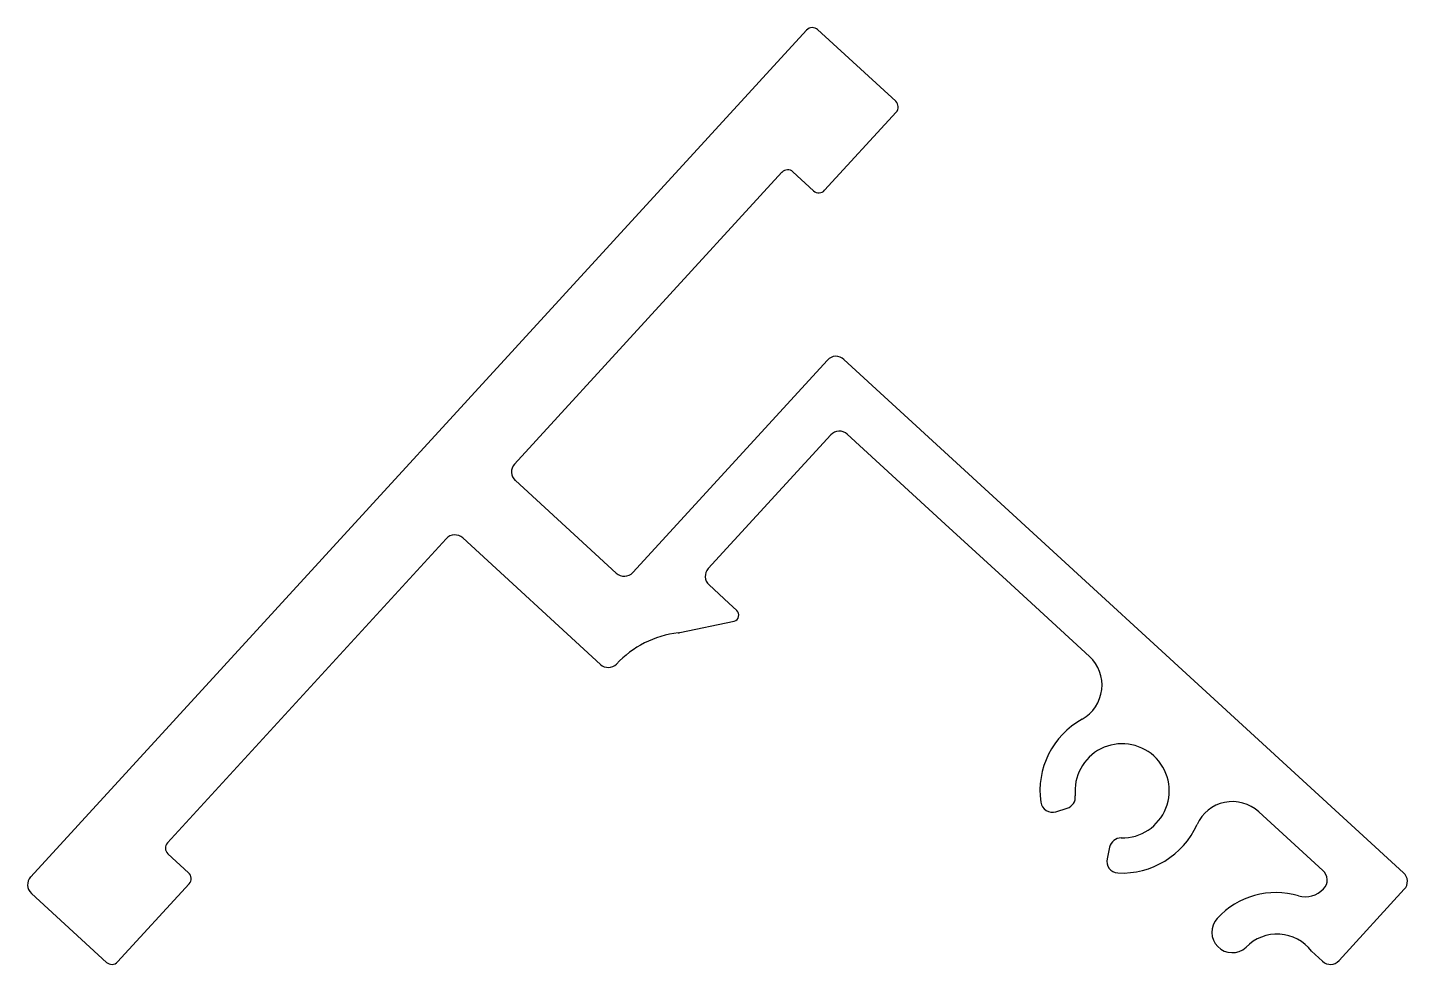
# Model space of a CAD drawing. Extents: x -22.7 to 22.3, y 3.3 to 33.9.
import ezdxf

# ---------------------------------------------------------------- set-up
doc = ezdxf.new("R2010")
doc.units = 0
doc.layers.get('0').update_dxf_attribs({"linetype": 'CONTINUOUS'})

msp = doc.modelspace()

# ---------------------------------------------------------------- linework, layer by layer
at = {"linetype": 'CONTINUOUS'}
for p, q in [((2.687, 33.792), (-22.632, 6.178)), ((5.592, 31.473), (3.046, 33.808)), ((3.273, 28.568), (5.608, 31.114)), ((-6.842, 19.641), (1.882, 29.155)), ((2.241, 29.171), (2.915, 28.553)), ((3.366, 23.032), (-2.985, 16.105)), ((22.166, 6.311), (3.905, 23.055)), ((-0.521, 16.237), (3.472, 20.592)), ((4.01, 20.615), (7.211, 17.68)), ((-3.523, 16.082), (-6.818, 19.103)), ((7.211, 17.68), (9.207, 15.85)), ((-18.168, 7.289), (-9.073, 17.207)), ((-8.535, 17.231), (-4.039, 13.108)), ((9.207, 15.85), (11.914, 13.368)), ((0.152, 15.102), (-0.498, 15.698)), ((0.408, 14.868), (0.152, 15.102)), ((-1.446, 14.147), (0.322, 14.521)), ((10.819, 8.302), (11.188, 8.418)), ((17.442, 8.299), (19.526, 6.388)), ((-17.479, 6.312), (-18.153, 6.93)), ((12.574, 7.148), (12.49, 6.77)), ((-19.798, 3.407), (-17.463, 5.953)), ((-22.609, 5.64), (-20.157, 3.391)), ((20.058, 3.448), (22.189, 5.773)), ((19.161, 3.753), (19.519, 3.424))]:
    msp.add_line(p, q, dxfattribs=at)
for centre, radius, start, end in [((2.875, 33.621), 0.254, 47.4815, 137.4815), ((5.421, 31.286), 0.254, 317.4815, 47.4815), ((2.069, 28.983), 0.254, 47.4815, 137.4815), ((3.086, 28.74), 0.254, 227.4815, 317.4815), ((3.647, 22.774), 0.381, 47.4815, 137.4815), ((3.753, 20.334), 0.381, 47.4815, 137.4815), ((-6.561, 19.384), 0.381, 137.4815, 227.4815), ((-8.793, 16.95), 0.381, 47.4815, 137.4815), ((-0.24, 15.979), 0.381, 137.4815, 227.4815), ((-3.266, 16.363), 0.381, 227.4815, 317.4815), ((0.271, 14.718), 0.203, 284.5999, 47.4815), ((-1.147, 10.927), 3.226, 96.3554, 137.3199), ((-1.532, 14.386), 0.254, 276.3554, 289.7246), ((-3.782, 13.389), 0.381, 227.4815, 313.7524), ((11.056, 12.432), 1.27, 299.171, 47.4815), ((12.981, 8.983), 2.68, 119.171, 187.9409), ((12.981, 8.983), 1.537, 47.7401, 186.022), ((12.981, 8.983), 1.537, 268.941, 47.7401), ((10.704, 8.665), 0.381, 187.9409, 287.4815), ((11.074, 8.782), 0.381, 287.4815, 6.022), ((16.583, 7.363), 1.27, 47.4815, 155.7919), ((12.981, 8.983), 2.68, 267.0221, 335.7919), ((-17.981, 7.117), 0.254, 137.4815, 227.4815), ((12.945, 7.066), 0.381, 88.941, 167.4815), ((12.861, 6.687), 0.381, 167.4815, 267.0221), ((-17.65, 6.125), 0.254, 317.4815, 47.4815), ((19.27, 6.077), 0.403, 314.4488, 50.5142), ((21.908, 6.03), 0.381, 317.4815, 47.4815), ((-22.352, 5.921), 0.381, 137.4815, 227.4815), ((18.002, 3.065), 2.603, 73.6085, 137.4815), ((18.962, 6.33), 0.8, 253.6085, 317.4815), ((16.574, 4.374), 0.667, 137.4815, 312.3835), ((18.038, 2.907), 1.406, 36.9921, 136.1406), ((-19.985, 3.578), 0.254, 227.4815, 317.4815), ((19.777, 3.705), 0.381, 227.4815, 317.4815)]:
    msp.add_arc(centre, radius, start, end, dxfattribs=at)

doc.saveas('drawing.dxf')
